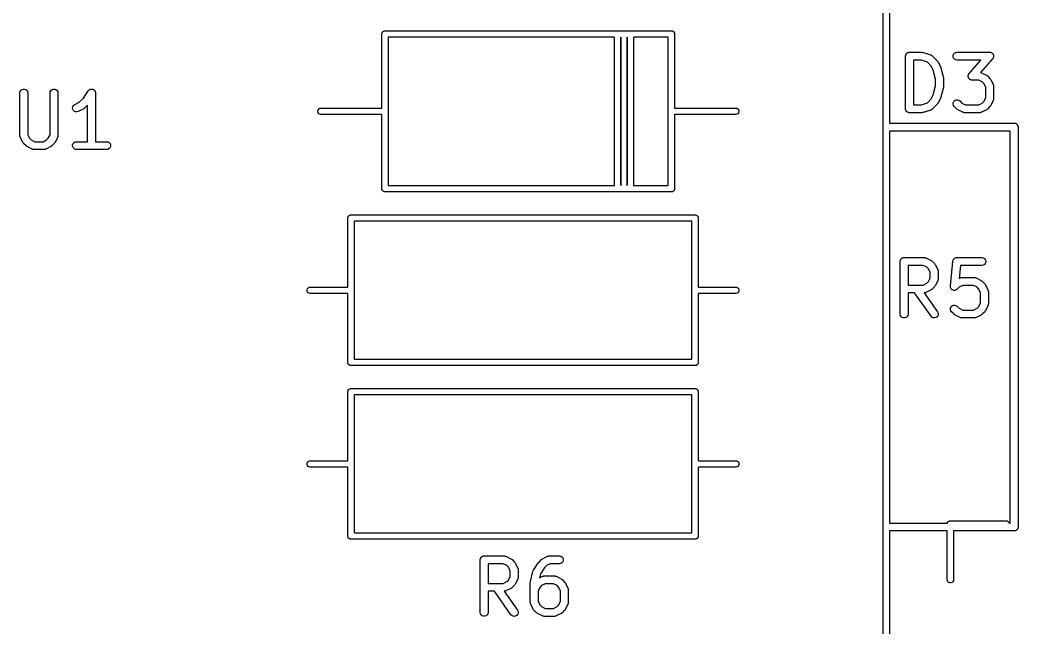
# Model space of a CAD drawing. Extents: x 0 to 100, y 0 to 100.
# Drawn here: x 55.26 to 74.22, y 58.6 to 70.14 of the extents above; entities that cross this region are included whole.
import ezdxf

# ---------------------------------------------------------------- set-up
doc = ezdxf.new("R2010")
doc.units = 0
doc.header["$MEASUREMENT"] = 0
doc.layers.add('BLACK', color=7, linetype='CONTINUOUS')

msp = doc.modelspace()

# ---------------------------------------------------------------- linework, layer by layer
at = {"layer": 'BLACK', "linetype": 'CONTINUOUS'}
for p, q in [((71.66, 55.32), (71.66, 73.24)), ((71.78, 73.3052), (71.78, 68.175)), ((62.14, 69.8806), (62.1418, 69.8856)), ((62.14, 69.8753), (62.14, 69.8806)), ((62.14, 69.8752), (62.14, 69.8753)), ((62.14, 68.46), (62.14, 69.8752)), ((62.1418, 69.8856), (62.1427, 69.8908)), ((62.1427, 69.8908), (62.1454, 69.8955)), ((62.1454, 69.8955), (62.1472, 69.9005)), ((62.1472, 69.9005), (62.1507, 69.9045)), ((62.1507, 69.9045), (62.1533, 69.9092)), ((62.1533, 69.9092), (62.1574, 69.9126)), ((62.1574, 69.9126), (62.1608, 69.9167)), ((62.1608, 69.9167), (62.1655, 69.9193)), ((62.1655, 69.9193), (62.1695, 69.9228)), ((62.1695, 69.9228), (62.1745, 69.9246)), ((62.1745, 69.9246), (62.1792, 69.9273)), ((62.1792, 69.9273), (62.1844, 69.9282)), ((62.1844, 69.9282), (62.1894, 69.93)), ((62.1894, 69.93), (62.1947, 69.93)), ((62.1947, 69.93), (62.1948, 69.93)), ((62.1948, 69.93), (67.6452, 69.93)), ((62.26, 69.81), (62.26, 66.99)), ((66.56, 69.81), (62.26, 69.81)), ((66.56, 66.99), (66.56, 69.81)), ((66.68, 69.81), (66.68, 66.99)), ((66.68, 66.99), (66.68, 69.81)), ((66.68, 69.81), (66.68, 69.81)), ((66.8, 69.81), (66.8, 66.99)), ((66.8, 66.99), (66.8, 69.81)), ((66.8, 69.81), (66.8, 69.81)), ((66.92, 69.81), (66.92, 66.99)), ((67.58, 69.81), (66.92, 69.81)), ((67.58, 66.99), (67.58, 69.81)), ((67.6452, 69.93), (67.6453, 69.93)), ((67.6453, 69.93), (67.6506, 69.93)), ((67.6506, 69.93), (67.6556, 69.9282)), ((67.6556, 69.9282), (67.6608, 69.9273)), ((67.6608, 69.9273), (67.6655, 69.9246)), ((67.6655, 69.9246), (67.6705, 69.9228)), ((67.6705, 69.9228), (67.6745, 69.9193)), ((67.6745, 69.9193), (67.6792, 69.9167)), ((67.6792, 69.9167), (67.6826, 69.9126)), ((67.6826, 69.9126), (67.6867, 69.9092)), ((67.6867, 69.9092), (67.6893, 69.9045)), ((67.6893, 69.9045), (67.6928, 69.9005)), ((67.6928, 69.9005), (67.6946, 69.8955)), ((67.6946, 69.8955), (67.6973, 69.8908)), ((67.6973, 69.8908), (67.6982, 69.8856)), ((67.6982, 69.8856), (67.7, 69.8806)), ((67.7, 69.8806), (67.7, 69.8753)), ((67.7, 69.8753), (67.7, 69.8752)), ((67.7, 69.8752), (67.7, 68.46)), ((72.0869, 69.4476), (72.088, 69.4541)), ((72.0869, 68.4476), (72.0869, 69.4476)), ((72.088, 69.4606), (72.0903, 69.4668)), ((72.088, 69.4541), (72.088, 69.4606)), ((72.0903, 69.4668), (72.0914, 69.4733)), ((72.0914, 69.4733), (72.0947, 69.479)), ((72.0947, 69.479), (72.097, 69.4851)), ((72.097, 69.4851), (72.1012, 69.4901)), ((72.1012, 69.4901), (72.1045, 69.4958)), ((72.1045, 69.4958), (72.1095, 69.5)), ((72.1095, 69.5), (72.1137, 69.5051)), ((72.1137, 69.5051), (72.1194, 69.5084)), ((72.1194, 69.5084), (72.1244, 69.5126)), ((72.1244, 69.5126), (72.1306, 69.5148)), ((72.1306, 69.5148), (72.1363, 69.5181)), ((72.1363, 69.5181), (72.1427, 69.5192)), ((72.1427, 69.5192), (72.1489, 69.5215)), ((72.1489, 69.5215), (72.1554, 69.5215)), ((72.1554, 69.5215), (72.1619, 69.5226)), ((72.1619, 69.5226), (72.4, 69.5226)), ((72.4, 69.5226), (72.4118, 69.5205)), ((72.4118, 69.5205), (72.4237, 69.5188)), ((72.4237, 69.5188), (72.5666, 69.4712)), ((72.5666, 69.4712), (72.5704, 69.4691)), ((72.5704, 69.4691), (72.5746, 69.468)), ((72.5746, 69.468), (72.5817, 69.4629)), ((72.5817, 69.4629), (72.5895, 69.4587)), ((72.5895, 69.4587), (72.5923, 69.4555)), ((72.5923, 69.4555), (72.5959, 69.453)), ((72.5959, 69.453), (72.6911, 69.3578)), ((72.9928, 69.4606), (73.0017, 69.4851)), ((72.9928, 69.4346), (72.9928, 69.4606)), ((73.0017, 69.4101), (72.9928, 69.4346)), ((73.0017, 69.4851), (73.0185, 69.5051)), ((73.0185, 69.3902), (73.0017, 69.4101)), ((73.0185, 69.5051), (73.041, 69.5181)), ((73.041, 69.5181), (73.0667, 69.5226)), ((73.0667, 69.5226), (73.6857, 69.5226)), ((73.6857, 69.5226), (73.6929, 69.5213)), ((73.6929, 69.5213), (73.7003, 69.5212)), ((73.7003, 69.5212), (73.7057, 69.5191)), ((73.7057, 69.5191), (73.7114, 69.5181)), ((73.7114, 69.5181), (73.7177, 69.5144)), ((73.7177, 69.5144), (73.7245, 69.5118)), ((73.7245, 69.5118), (73.7289, 69.508)), ((73.7289, 69.508), (73.7339, 69.5051)), ((73.7339, 69.5051), (73.7386, 69.4995)), ((73.7386, 69.4995), (73.7442, 69.4946)), ((73.746, 69.4045), (73.7422, 69.3982)), ((73.7442, 69.4946), (73.7469, 69.4896)), ((73.7507, 69.4101), (73.746, 69.4045)), ((73.7469, 69.4896), (73.7507, 69.4851)), ((73.7507, 69.4851), (73.7532, 69.4782)), ((73.7526, 69.4156), (73.7507, 69.4101)), ((73.7556, 69.4205), (73.7526, 69.4156)), ((73.7532, 69.4782), (73.7567, 69.4718)), ((73.7571, 69.4277), (73.7556, 69.4205)), ((73.7567, 69.4718), (73.7576, 69.4661)), ((73.7596, 69.4346), (73.7571, 69.4277)), ((73.7576, 69.4661), (73.7596, 69.4606)), ((73.7596, 69.4606), (73.7596, 69.4533)), ((73.7596, 69.4533), (73.7607, 69.4461)), ((73.7607, 69.4461), (73.7596, 69.4404)), ((73.7596, 69.4404), (73.7596, 69.4346)), ((72.2369, 69.3726), (72.2369, 68.5226)), ((72.3878, 69.3726), (72.2369, 69.3726)), ((72.5023, 69.3344), (72.3878, 69.3726)), ((72.5765, 69.2603), (72.5023, 69.3344)), ((72.6149, 69.1833), (72.5765, 69.2603)), ((72.6911, 69.3578), (72.698, 69.3479)), ((72.698, 69.3479), (72.7052, 69.3383)), ((72.7052, 69.3383), (72.7528, 69.2431)), ((72.7528, 69.2431), (72.7551, 69.2352)), ((72.7551, 69.2352), (72.7585, 69.2277)), ((72.7585, 69.2277), (72.8061, 69.0372)), ((73.041, 69.3771), (73.0185, 69.3902)), ((73.0667, 69.3726), (73.041, 69.3771)), ((73.5204, 69.3726), (73.0667, 69.3726)), ((73.2959, 69.1161), (73.5204, 69.3726)), ((73.7422, 69.3982), (73.5147, 69.1382)), ((72.6583, 69.0098), (72.6149, 69.1833)), ((72.8061, 69.0372), (72.8067, 69.0281)), ((72.8067, 69.0281), (72.8083, 69.019)), ((73.2774, 69.0682), (73.2785, 69.0739)), ((73.2785, 69.061), (73.2774, 69.0682)), ((73.2785, 69.0797), (73.281, 69.0866)), ((73.2785, 69.0739), (73.2785, 69.0797)), ((73.2785, 69.0536), (73.2785, 69.061)), ((73.2805, 69.0482), (73.2785, 69.0536)), ((73.2814, 69.0425), (73.2805, 69.0482)), ((73.281, 69.0866), (73.2824, 69.0938)), ((73.2849, 69.0361), (73.2814, 69.0425)), ((73.2824, 69.0938), (73.2854, 69.0987)), ((73.2874, 69.0292), (73.2849, 69.0361)), ((73.2854, 69.0987), (73.2874, 69.1042)), ((73.2874, 69.1042), (73.2921, 69.1098)), ((73.2911, 69.0247), (73.2874, 69.0292)), ((73.2939, 69.0197), (73.2911, 69.0247)), ((73.2921, 69.1098), (73.2959, 69.1161)), ((73.5147, 69.1382), (73.5209, 69.1371)), ((73.5209, 69.1371), (73.5246, 69.135)), ((73.5246, 69.135), (73.5288, 69.1337)), ((73.5288, 69.1337), (73.624, 69.0861)), ((73.624, 69.0861), (73.6337, 69.079)), ((73.6337, 69.079), (73.6435, 69.0721)), ((73.6435, 69.0721), (73.6911, 69.0245)), ((73.6911, 69.0245), (73.698, 69.0146)), ((72.6149, 68.7119), (72.6583, 68.8854)), ((72.6583, 68.8854), (72.6583, 69.0098)), ((72.8061, 68.858), (72.7585, 68.6675)), ((72.8067, 68.8672), (72.8061, 68.858)), ((72.8083, 68.8762), (72.8067, 68.8672)), ((72.8083, 69.019), (72.8083, 68.8762)), ((73.2995, 69.0148), (73.2939, 69.0197)), ((73.3042, 69.0092), (73.2995, 69.0148)), ((73.3092, 69.0063), (73.3042, 69.0092)), ((73.3135, 69.0025), (73.3092, 69.0063)), ((73.3204, 68.9999), (73.3135, 69.0025)), ((73.3267, 68.9962), (73.3204, 68.9999)), ((73.3324, 68.9952), (73.3267, 68.9962)), ((73.3378, 68.9931), (73.3324, 68.9952)), ((73.3452, 68.9929), (73.3378, 68.9931)), ((73.3524, 68.9917), (73.3452, 68.9929)), ((73.4775, 68.9917), (73.3524, 68.9917)), ((73.546, 68.9574), (73.4775, 68.9917)), ((73.5765, 68.927), (73.546, 68.9574)), ((73.6107, 68.8585), (73.5765, 68.927)), ((73.6107, 68.6558), (73.6107, 68.8585)), ((73.698, 69.0146), (73.7052, 69.005)), ((73.7052, 69.005), (73.7528, 68.9097)), ((73.7528, 68.9097), (73.754, 68.9056)), ((73.754, 68.9056), (73.7562, 68.9018)), ((73.7562, 68.9018), (73.7577, 68.8932)), ((73.7577, 68.8932), (73.7602, 68.8848)), ((73.7602, 68.8848), (73.76, 68.8805)), ((73.76, 68.8805), (73.7607, 68.8762)), ((73.7607, 68.8762), (73.7607, 68.6381)), ((55.2631, 68.7476), (55.2676, 68.7733)), ((55.2631, 67.9381), (55.2631, 68.7476)), ((55.2676, 68.7733), (55.2806, 68.7958)), ((55.2806, 68.7958), (55.3006, 68.8126)), ((55.3006, 68.8126), (55.3251, 68.8215)), ((55.3251, 68.8215), (55.3511, 68.8215)), ((55.3511, 68.8215), (55.3756, 68.8126)), ((55.3756, 68.8126), (55.3955, 68.7958)), ((55.3955, 68.7958), (55.4086, 68.7733)), ((55.4086, 68.7733), (55.4131, 68.7476)), ((55.4131, 68.7476), (55.4131, 67.9558)), ((55.8345, 68.7476), (55.839, 68.7733)), ((55.8345, 67.9558), (55.8345, 68.7476)), ((55.839, 68.7733), (55.8521, 68.7958)), ((55.8521, 68.7958), (55.872, 68.8126)), ((55.872, 68.8126), (55.8965, 68.8215)), ((55.8965, 68.8215), (55.9225, 68.8215)), ((55.9225, 68.8215), (55.947, 68.8126)), ((55.947, 68.8126), (55.967, 68.7958)), ((55.967, 68.7958), (55.98, 68.7733)), ((55.98, 68.7733), (55.9845, 68.7476)), ((55.9845, 68.7476), (55.9845, 67.9381)), ((56.3889, 68.5712), (56.4703, 68.6525)), ((56.4703, 68.6525), (56.5614, 68.7892)), ((56.5614, 68.7892), (56.5643, 68.7922)), ((56.5643, 68.7922), (56.5664, 68.7958)), ((56.5664, 68.7958), (56.5732, 68.8016)), ((56.5732, 68.8016), (56.5794, 68.8081)), ((56.5794, 68.8081), (56.5831, 68.8099)), ((56.5831, 68.8099), (56.5863, 68.8126)), ((56.5863, 68.8126), (56.5947, 68.8156)), ((56.5947, 68.8156), (56.6027, 68.8196)), ((56.6027, 68.8196), (56.6069, 68.8201)), ((56.6069, 68.8201), (56.6108, 68.8215)), ((56.6108, 68.8215), (56.6197, 68.8215)), ((56.6197, 68.8215), (56.6286, 68.8225)), ((56.6286, 68.8225), (56.6327, 68.8215)), ((56.6327, 68.8215), (56.6368, 68.8215)), ((56.6368, 68.8215), (56.6452, 68.8184)), ((56.6452, 68.8184), (56.6539, 68.8163)), ((56.6539, 68.8163), (56.6574, 68.814)), ((56.6574, 68.814), (56.6613, 68.8126)), ((56.6613, 68.8126), (56.6682, 68.8068)), ((56.6682, 68.8068), (56.6756, 68.8019)), ((56.6756, 68.8019), (56.6781, 68.7985)), ((56.6781, 68.7985), (56.6813, 68.7958)), ((56.6813, 68.7958), (56.6857, 68.7881)), ((56.6857, 68.7881), (56.691, 68.7809)), ((56.691, 68.7809), (56.6922, 68.7769)), ((56.6922, 68.7769), (56.6943, 68.7733)), ((56.6943, 68.7733), (56.6958, 68.7645)), ((56.6958, 68.7645), (56.6984, 68.7559)), ((56.6984, 68.7559), (56.6981, 68.7517)), ((56.6981, 68.7517), (56.6988, 68.7476)), ((56.6988, 68.7476), (56.6988, 67.8226)), ((72.5765, 68.6349), (72.6149, 68.7119)), ((72.7528, 68.6522), (72.7052, 68.5569)), ((72.7551, 68.66), (72.7528, 68.6522)), ((72.7585, 68.6675), (72.7551, 68.66)), ((73.5765, 68.5873), (73.6107, 68.6558)), ((56.2632, 68.4664), (56.2693, 68.4917)), ((56.2662, 68.4405), (56.2632, 68.4664)), ((56.2693, 68.4917), (56.2836, 68.5135)), ((56.2836, 68.5135), (56.3046, 68.529)), ((56.3046, 68.529), (56.3889, 68.5712)), ((56.4864, 68.4565), (56.4765, 68.4496)), ((56.5488, 68.5189), (56.4864, 68.4565)), ((56.5488, 67.8226), (56.5488, 68.5189)), ((60.9408, 68.4467), (60.9592, 68.4573)), ((60.9592, 68.4573), (60.9748, 68.46)), ((60.9748, 68.46), (62.14, 68.46)), ((67.7, 68.46), (68.8652, 68.46)), ((68.8652, 68.46), (68.8808, 68.4573)), ((68.8808, 68.4573), (68.8992, 68.4467)), ((72.2369, 68.5226), (72.3878, 68.5226)), ((72.3878, 68.5226), (72.5023, 68.5608)), ((72.5023, 68.5608), (72.5765, 68.6349)), ((72.6911, 68.5374), (72.5959, 68.4422)), ((72.698, 68.5473), (72.6911, 68.5374)), ((72.7052, 68.5569), (72.698, 68.5473)), ((72.992, 68.5363), (72.9942, 68.5623)), ((72.9987, 68.5112), (72.992, 68.5363)), ((72.9942, 68.5623), (73.0052, 68.5859)), ((73.0136, 68.4898), (72.9987, 68.5112)), ((73.0052, 68.5859), (73.0236, 68.6043)), ((73.0613, 68.4422), (73.0136, 68.4898)), ((73.0236, 68.6043), (73.0473, 68.6153)), ((73.0473, 68.6153), (73.0732, 68.6176)), ((73.0732, 68.6176), (73.0984, 68.6108)), ((73.0984, 68.6108), (73.1197, 68.5959)), ((73.1197, 68.5959), (73.1587, 68.5569)), ((73.1587, 68.5569), (73.2272, 68.5226)), ((73.2272, 68.5226), (73.4775, 68.5226)), ((73.4775, 68.5226), (73.546, 68.5569)), ((73.546, 68.5569), (73.5765, 68.5873)), ((73.6911, 68.4898), (73.6435, 68.4422)), ((73.698, 68.4997), (73.6911, 68.4898)), ((73.7052, 68.5093), (73.698, 68.4997)), ((73.7528, 68.6046), (73.7052, 68.5093)), ((73.754, 68.6087), (73.7528, 68.6046)), ((73.7562, 68.6124), (73.754, 68.6087)), ((73.7577, 68.6211), (73.7562, 68.6124)), ((73.7602, 68.6295), (73.7577, 68.6211)), ((73.7607, 68.6381), (73.76, 68.6338)), ((73.76, 68.6338), (73.7602, 68.6295)), ((56.2779, 68.4172), (56.2662, 68.4405)), ((56.2968, 68.3993), (56.2779, 68.4172)), ((56.3207, 68.389), (56.2968, 68.3993)), ((56.3467, 68.3874), (56.3207, 68.389)), ((56.3716, 68.3948), (56.3467, 68.3874)), ((56.4669, 68.4424), (56.3716, 68.3948)), ((56.4765, 68.4496), (56.4669, 68.4424)), ((60.92, 68.4106), (60.9272, 68.4305)), ((60.92, 68.3894), (60.92, 68.4106)), ((60.9272, 68.3695), (60.92, 68.3894)), ((60.9272, 68.4305), (60.9408, 68.4467)), ((60.9408, 68.3533), (60.9272, 68.3695)), ((60.9592, 68.3427), (60.9408, 68.3533)), ((60.9748, 68.34), (60.9592, 68.3427)), ((62.14, 68.34), (60.9748, 68.34)), ((62.14, 66.9194), (62.14, 68.34)), ((68.8652, 68.34), (67.7, 68.34)), ((67.7, 68.34), (67.7, 66.9248)), ((68.8808, 68.3427), (68.8652, 68.34)), ((68.8992, 68.3533), (68.8808, 68.3427)), ((68.8992, 68.4467), (68.9128, 68.4305)), ((68.9128, 68.3695), (68.8992, 68.3533)), ((68.9128, 68.4305), (68.92, 68.4106)), ((68.92, 68.3894), (68.9128, 68.3695)), ((68.92, 68.4106), (68.92, 68.3894)), ((72.088, 68.4412), (72.0869, 68.4476)), ((72.088, 68.4346), (72.088, 68.4412)), ((72.0903, 68.4284), (72.088, 68.4346)), ((72.0914, 68.422), (72.0903, 68.4284)), ((72.0947, 68.4163), (72.0914, 68.422)), ((72.097, 68.4101), (72.0947, 68.4163)), ((72.1012, 68.4051), (72.097, 68.4101)), ((72.1045, 68.3994), (72.1012, 68.4051)), ((72.1095, 68.3952), (72.1045, 68.3994)), ((72.1137, 68.3902), (72.1095, 68.3952)), ((72.1194, 68.3869), (72.1137, 68.3902)), ((72.1244, 68.3827), (72.1194, 68.3869)), ((72.1306, 68.3804), (72.1244, 68.3827)), ((72.1363, 68.3771), (72.1306, 68.3804)), ((72.1427, 68.376), (72.1363, 68.3771)), ((72.1489, 68.3738), (72.1427, 68.376)), ((72.1554, 68.3738), (72.1489, 68.3738)), ((72.1619, 68.3726), (72.1554, 68.3738)), ((72.4, 68.3726), (72.1619, 68.3726)), ((72.4118, 68.3747), (72.4, 68.3726)), ((72.4237, 68.3765), (72.4118, 68.3747)), ((72.5666, 68.4241), (72.4237, 68.3765)), ((72.5704, 68.4261), (72.5666, 68.4241)), ((72.5746, 68.4273), (72.5704, 68.4261)), ((72.5817, 68.4323), (72.5746, 68.4273)), ((72.5895, 68.4365), (72.5817, 68.4323)), ((72.5923, 68.4397), (72.5895, 68.4365)), ((72.5959, 68.4422), (72.5923, 68.4397)), ((73.0711, 68.4353), (73.0613, 68.4422)), ((73.0807, 68.4282), (73.0711, 68.4353)), ((73.176, 68.3805), (73.0807, 68.4282)), ((73.1801, 68.3793), (73.176, 68.3805)), ((73.1839, 68.3771), (73.1801, 68.3793)), ((73.1925, 68.3756), (73.1839, 68.3771)), ((73.2009, 68.3731), (73.1925, 68.3756)), ((73.2053, 68.3734), (73.2009, 68.3731)), ((73.2095, 68.3726), (73.2053, 68.3734)), ((73.4952, 68.3726), (73.2095, 68.3726)), ((73.4995, 68.3734), (73.4952, 68.3726)), ((73.5038, 68.3731), (73.4995, 68.3734)), ((73.5122, 68.3756), (73.5038, 68.3731)), ((73.5209, 68.3771), (73.5122, 68.3756)), ((73.5246, 68.3793), (73.5209, 68.3771)), ((73.5288, 68.3805), (73.5246, 68.3793)), ((73.624, 68.4282), (73.5288, 68.3805)), ((73.6337, 68.4353), (73.624, 68.4282)), ((73.6435, 68.4422), (73.6337, 68.4353)), ((71.78, 68.175), (74.1566, 68.175)), ((74.1566, 68.175), (74.1566, 68.175)), ((74.1566, 68.175), (74.1632, 68.175)), ((74.1632, 68.175), (74.1695, 68.1727)), ((74.1695, 68.1727), (74.176, 68.1716)), ((74.176, 68.1716), (74.1818, 68.1682)), ((74.1818, 68.1682), (74.1881, 68.166)), ((74.1881, 68.166), (74.1932, 68.1617)), ((74.1932, 68.1617), (74.199, 68.1583)), ((74.199, 68.1583), (74.2032, 68.1532)), ((74.2032, 68.1532), (74.2083, 68.149)), ((74.2083, 68.149), (74.2117, 68.1432)), ((74.2117, 68.1432), (74.216, 68.1381)), ((74.216, 68.1381), (74.2182, 68.1318)), ((74.2182, 68.1318), (74.2216, 68.126)), ((74.2216, 68.126), (74.2227, 68.1195)), ((74.2227, 68.1195), (74.225, 68.1132)), ((74.225, 68.1132), (74.225, 68.1066)), ((74.225, 68.1066), (74.225, 68.1066)), ((74.225, 68.1066), (74.225, 60.4934)), ((55.2638, 67.9338), (55.2631, 67.9381)), ((55.2636, 67.9295), (55.2638, 67.9338)), ((55.2661, 67.9211), (55.2636, 67.9295)), ((55.2676, 67.9124), (55.2661, 67.9211)), ((55.2698, 67.9087), (55.2676, 67.9124)), ((55.271, 67.9046), (55.2698, 67.9087)), ((55.3186, 67.8093), (55.271, 67.9046)), ((55.4131, 67.9558), (55.4474, 67.8873)), ((55.4474, 67.8873), (55.4778, 67.8569)), ((55.7699, 67.8569), (55.8003, 67.8873)), ((55.8003, 67.8873), (55.8345, 67.9558)), ((55.9766, 67.9046), (55.929, 67.8093)), ((55.9778, 67.9087), (55.9766, 67.9046)), ((55.98, 67.9124), (55.9778, 67.9087)), ((55.9815, 67.9211), (55.98, 67.9124)), ((55.984, 67.9295), (55.9815, 67.9211)), ((55.9845, 67.9381), (55.9838, 67.9338)), ((55.9838, 67.9338), (55.984, 67.9295)), ((71.78, 68.025), (71.78, 60.575)), ((74.075, 68.025), (71.78, 68.025)), ((74.075, 60.575), (74.075, 68.025)), ((55.3258, 67.7997), (55.3186, 67.8093)), ((55.3327, 67.7898), (55.3258, 67.7997)), ((55.3803, 67.7422), (55.3327, 67.7898)), ((55.3901, 67.7353), (55.3803, 67.7422)), ((55.3998, 67.7282), (55.3901, 67.7353)), ((55.495, 67.6805), (55.3998, 67.7282)), ((55.4778, 67.8569), (55.5463, 67.8226)), ((55.5463, 67.8226), (55.7013, 67.8226)), ((55.7013, 67.8226), (55.7699, 67.8569)), ((55.8478, 67.7282), (55.7526, 67.6805)), ((55.8575, 67.7353), (55.8478, 67.7282)), ((55.8673, 67.7422), (55.8575, 67.7353)), ((55.9149, 67.7898), (55.8673, 67.7422)), ((55.9218, 67.7997), (55.9149, 67.7898)), ((55.929, 67.8093), (55.9218, 67.7997)), ((56.2642, 67.7606), (56.2731, 67.7851)), ((56.2642, 67.7346), (56.2642, 67.7606)), ((56.2731, 67.7101), (56.2642, 67.7346)), ((56.2731, 67.7851), (56.2899, 67.8051)), ((56.2899, 67.6902), (56.2731, 67.7101)), ((56.2899, 67.8051), (56.3124, 67.8181)), ((56.3124, 67.8181), (56.3381, 67.8226)), ((56.3381, 67.8226), (56.5488, 67.8226)), ((56.6988, 67.8226), (56.9095, 67.8226)), ((56.9095, 67.8226), (56.9352, 67.8181)), ((56.9352, 67.8181), (56.9577, 67.8051)), ((56.9577, 67.8051), (56.9745, 67.7851)), ((56.9745, 67.7101), (56.9577, 67.6902)), ((56.9745, 67.7851), (56.9834, 67.7606)), ((56.9834, 67.7346), (56.9745, 67.7101)), ((56.9834, 67.7606), (56.9834, 67.7346)), ((55.4992, 67.6793), (55.495, 67.6805)), ((55.5029, 67.6771), (55.4992, 67.6793)), ((55.5116, 67.6756), (55.5029, 67.6771)), ((55.52, 67.6731), (55.5116, 67.6756)), ((55.5243, 67.6734), (55.52, 67.6731)), ((55.5286, 67.6726), (55.5243, 67.6734)), ((55.719, 67.6726), (55.5286, 67.6726)), ((55.7233, 67.6734), (55.719, 67.6726)), ((55.7276, 67.6731), (55.7233, 67.6734)), ((55.736, 67.6756), (55.7276, 67.6731)), ((55.7447, 67.6771), (55.736, 67.6756)), ((55.7484, 67.6793), (55.7447, 67.6771)), ((55.7526, 67.6805), (55.7484, 67.6793)), ((56.3124, 67.6771), (56.2899, 67.6902)), ((56.3381, 67.6726), (56.3124, 67.6771)), ((56.9095, 67.6726), (56.3381, 67.6726)), ((56.9352, 67.6771), (56.9095, 67.6726)), ((56.9577, 67.6902), (56.9352, 67.6771)), ((62.26, 66.99), (66.56, 66.99)), ((66.92, 66.99), (67.58, 66.99)), ((62.1418, 66.9144), (62.14, 66.9194)), ((62.1427, 66.9092), (62.1418, 66.9144)), ((62.1454, 66.9046), (62.1427, 66.9092)), ((62.1472, 66.8995), (62.1454, 66.9046)), ((62.1507, 66.8955), (62.1472, 66.8995)), ((62.1533, 66.8908), (62.1507, 66.8955)), ((62.1574, 66.8874), (62.1533, 66.8908)), ((62.1608, 66.8833), (62.1574, 66.8874)), ((62.1655, 66.8807), (62.1608, 66.8833)), ((62.1695, 66.8772), (62.1655, 66.8807)), ((62.1745, 66.8754), (62.1695, 66.8772)), ((62.1792, 66.8727), (62.1745, 66.8754)), ((62.1844, 66.8718), (62.1792, 66.8727)), ((62.1894, 66.87), (62.1844, 66.8718)), ((62.1947, 66.87), (62.1894, 66.87)), ((62.1948, 66.87), (62.1947, 66.87)), ((67.6452, 66.87), (62.1948, 66.87)), ((67.6453, 66.87), (67.6452, 66.87)), ((67.6506, 66.87), (67.6453, 66.87)), ((67.6556, 66.8718), (67.6506, 66.87)), ((67.6608, 66.8727), (67.6556, 66.8718)), ((67.6655, 66.8754), (67.6608, 66.8727)), ((67.6705, 66.8772), (67.6655, 66.8754)), ((67.6745, 66.8807), (67.6705, 66.8772)), ((67.6792, 66.8833), (67.6745, 66.8807)), ((67.6826, 66.8874), (67.6792, 66.8833)), ((67.6867, 66.8908), (67.6826, 66.8874)), ((67.6893, 66.8955), (67.6867, 66.8908)), ((67.6928, 66.8995), (67.6893, 66.8955)), ((67.6946, 66.9045), (67.6928, 66.8995)), ((67.6973, 66.9092), (67.6946, 66.9045)), ((67.6982, 66.9144), (67.6973, 66.9092)), ((67.7, 66.9194), (67.6982, 66.9144)), ((67.7, 66.9248), (67.7, 66.9247)), ((67.7, 66.9247), (67.7, 66.9194)), ((61.49, 66.3806), (61.4918, 66.3856)), ((61.49, 66.3753), (61.49, 66.3806)), ((61.49, 66.3752), (61.49, 66.3753)), ((61.49, 65.06), (61.49, 66.3752)), ((61.4918, 66.3856), (61.4927, 66.3908)), ((61.4927, 66.3908), (61.4954, 66.3955)), ((61.4954, 66.3955), (61.4972, 66.4005)), ((61.4972, 66.4005), (61.5007, 66.4045)), ((61.5007, 66.4045), (61.5033, 66.4092)), ((61.5033, 66.4092), (61.5074, 66.4126)), ((61.5074, 66.4126), (61.5108, 66.4167)), ((61.5108, 66.4167), (61.5155, 66.4193)), ((61.5155, 66.4193), (61.5195, 66.4228)), ((61.5195, 66.4228), (61.5245, 66.4246)), ((61.5245, 66.4246), (61.5292, 66.4273)), ((61.5292, 66.4273), (61.5344, 66.4282)), ((61.5344, 66.4282), (61.5394, 66.43)), ((61.5394, 66.43), (61.5447, 66.43)), ((61.5447, 66.43), (61.5448, 66.43)), ((61.5448, 66.43), (68.0952, 66.43)), ((68.0952, 66.43), (68.0953, 66.43)), ((68.0953, 66.43), (68.1006, 66.43)), ((68.1006, 66.43), (68.1056, 66.4282)), ((68.1056, 66.4282), (68.1108, 66.4273)), ((68.1108, 66.4273), (68.1155, 66.4246)), ((68.1155, 66.4246), (68.1205, 66.4228)), ((68.1205, 66.4228), (68.1245, 66.4193)), ((68.1245, 66.4193), (68.1292, 66.4167)), ((68.1292, 66.4167), (68.1326, 66.4126)), ((68.1326, 66.4126), (68.1367, 66.4092)), ((68.1367, 66.4092), (68.1393, 66.4045)), ((68.1393, 66.4045), (68.1428, 66.4005)), ((68.1428, 66.4005), (68.1446, 66.3955)), ((68.1446, 66.3955), (68.1473, 66.3908)), ((68.1473, 66.3908), (68.1482, 66.3856)), ((68.1482, 66.3856), (68.15, 66.3806)), ((68.15, 66.3806), (68.15, 66.3753)), ((68.15, 66.3753), (68.15, 66.3752)), ((68.15, 66.3752), (68.15, 65.06)), ((61.61, 66.31), (61.61, 63.69)), ((68.03, 66.31), (61.61, 66.31)), ((68.03, 63.69), (68.03, 66.31)), ((72.0137, 65.6051), (72.0194, 65.6084)), ((72.0194, 65.6084), (72.0244, 65.6126)), ((72.0244, 65.6126), (72.0306, 65.6148)), ((72.0306, 65.6148), (72.0363, 65.6181)), ((72.0363, 65.6181), (72.0427, 65.6192)), ((72.0427, 65.6192), (72.0489, 65.6215)), ((72.0489, 65.6215), (72.0554, 65.6215)), ((72.0554, 65.6215), (72.0619, 65.6226)), ((72.0619, 65.6226), (72.4429, 65.6226)), ((72.4429, 65.6226), (72.4471, 65.6219)), ((72.4471, 65.6219), (72.4514, 65.6221)), ((72.4514, 65.6221), (72.4599, 65.6196)), ((72.4599, 65.6196), (72.4685, 65.6181)), ((72.4685, 65.6181), (72.4723, 65.6159)), ((72.4723, 65.6159), (72.4764, 65.6147)), ((72.4764, 65.6147), (72.5716, 65.5671)), ((73.0137, 65.6051), (73.0226, 65.6102)), ((73.0226, 65.6102), (73.0311, 65.616)), ((73.0311, 65.616), (73.0338, 65.6167)), ((73.0338, 65.6167), (73.0363, 65.6181)), ((73.0363, 65.6181), (73.0464, 65.6199)), ((73.0464, 65.6199), (73.0563, 65.6224)), ((73.0563, 65.6224), (73.0591, 65.6221)), ((73.0591, 65.6221), (73.0619, 65.6226)), ((73.0619, 65.6226), (73.5381, 65.6226)), ((73.5381, 65.6226), (73.5637, 65.6181)), ((73.5637, 65.6181), (73.5863, 65.6051)), ((71.9869, 65.5476), (71.988, 65.5541)), ((71.9869, 64.5476), (71.9869, 65.5476)), ((71.988, 65.5606), (71.9903, 65.5668)), ((71.988, 65.5541), (71.988, 65.5606)), ((71.9903, 65.5668), (71.9914, 65.5733)), ((71.9914, 65.5733), (71.9947, 65.579)), ((71.9947, 65.579), (71.997, 65.5851)), ((71.997, 65.5851), (72.0012, 65.5901)), ((72.0012, 65.5901), (72.0045, 65.5958)), ((72.0045, 65.5958), (72.0095, 65.6)), ((72.0095, 65.6), (72.0137, 65.6051)), ((72.1369, 65.4726), (72.1369, 65.0988)), ((72.4252, 65.4726), (72.1369, 65.4726)), ((72.4937, 65.4384), (72.4252, 65.4726)), ((72.5241, 65.408), (72.4937, 65.4384)), ((72.5716, 65.5671), (72.5813, 65.5599)), ((72.5813, 65.5599), (72.5911, 65.553)), ((72.5911, 65.553), (72.6387, 65.5054)), ((72.6387, 65.5054), (72.6456, 65.4956)), ((72.6456, 65.4956), (72.6528, 65.4859)), ((72.6528, 65.4859), (72.7004, 65.3907)), ((72.9397, 65.0789), (72.9873, 65.5551)), ((72.9873, 65.5551), (72.988, 65.5578)), ((72.988, 65.5606), (72.9916, 65.5703)), ((72.988, 65.5578), (72.988, 65.5606)), ((72.9916, 65.5703), (72.9943, 65.5802)), ((72.9943, 65.5802), (72.996, 65.5825)), ((72.996, 65.5825), (72.997, 65.5851)), ((72.997, 65.5851), (73.0035, 65.593)), ((73.0035, 65.593), (73.0095, 65.6013)), ((73.0095, 65.6013), (73.0119, 65.6029)), ((73.0119, 65.6029), (73.0137, 65.6051)), ((73.1298, 65.4726), (73.105, 65.2244)), ((73.5381, 65.4726), (73.1298, 65.4726)), ((73.5637, 65.4771), (73.5381, 65.4726)), ((73.5863, 65.4902), (73.5637, 65.4771)), ((73.5863, 65.6051), (73.603, 65.5851)), ((73.603, 65.5101), (73.5863, 65.4902)), ((73.603, 65.5851), (73.612, 65.5606)), ((73.612, 65.5346), (73.603, 65.5101)), ((73.612, 65.5606), (73.612, 65.5346)), ((72.5583, 65.3394), (72.5241, 65.408)), ((72.5241, 65.1635), (72.5583, 65.232)), ((72.5583, 65.232), (72.5583, 65.3394)), ((72.7004, 65.3907), (72.7016, 65.3865)), ((72.7016, 65.3865), (72.7038, 65.3828)), ((72.7038, 65.3828), (72.7053, 65.3741)), ((72.7053, 65.3741), (72.7078, 65.3657)), ((72.7078, 65.3657), (72.7076, 65.3614)), ((72.7076, 65.3614), (72.7083, 65.3571)), ((72.7083, 65.3571), (72.7083, 65.2143)), ((73.105, 65.2244), (73.1236, 65.2337)), ((73.1236, 65.2337), (73.1277, 65.235)), ((73.1277, 65.235), (73.1315, 65.2371)), ((73.1315, 65.2371), (73.1401, 65.2387)), ((73.1401, 65.2387), (73.1486, 65.2412)), ((73.1486, 65.2412), (73.1529, 65.2409)), ((73.1529, 65.2409), (73.1571, 65.2417)), ((73.1571, 65.2417), (73.3952, 65.2417)), ((73.3952, 65.2417), (73.3995, 65.2409)), ((73.3995, 65.2409), (73.4038, 65.2412)), ((73.4038, 65.2412), (73.4122, 65.2387)), ((73.4122, 65.2387), (73.4209, 65.2371)), ((73.4209, 65.2371), (73.4246, 65.235)), ((73.4246, 65.235), (73.4288, 65.2337)), ((73.4288, 65.2337), (73.524, 65.1861)), ((60.7272, 65.0305), (60.7408, 65.0467)), ((60.7408, 65.0467), (60.7592, 65.0573)), ((60.7592, 65.0573), (60.7748, 65.06)), ((60.7748, 65.06), (61.49, 65.06)), ((68.15, 65.06), (68.8652, 65.06)), ((68.8652, 65.06), (68.8808, 65.0573)), ((68.8808, 65.0573), (68.8992, 65.0467)), ((68.8992, 65.0467), (68.9128, 65.0305)), ((72.1369, 65.0988), (72.4252, 65.0988)), ((72.4252, 65.0988), (72.4937, 65.1331)), ((72.4937, 65.1331), (72.5241, 65.1635)), ((72.6387, 65.066), (72.5911, 65.0184)), ((72.6456, 65.0758), (72.6387, 65.066)), ((72.6528, 65.0855), (72.6456, 65.0758)), ((72.7004, 65.1807), (72.6528, 65.0855)), ((72.7016, 65.1849), (72.7004, 65.1807)), ((72.7038, 65.1886), (72.7016, 65.1849)), ((72.7053, 65.1973), (72.7038, 65.1886)), ((72.7078, 65.2057), (72.7053, 65.1973)), ((72.7083, 65.2143), (72.7076, 65.21)), ((72.7076, 65.21), (72.7078, 65.2057)), ((72.9396, 65.078), (72.9397, 65.0784)), ((72.9407, 65.0655), (72.9396, 65.078)), ((72.9397, 65.0784), (72.9397, 65.0789)), ((72.9416, 65.0529), (72.9407, 65.0655)), ((72.9418, 65.0525), (72.9416, 65.0529)), ((72.9418, 65.052), (72.9418, 65.0525)), ((72.9471, 65.0406), (72.9418, 65.052)), ((72.9523, 65.0292), (72.9471, 65.0406)), ((73.1063, 65.0574), (73.0673, 65.0184)), ((73.1748, 65.0917), (73.1063, 65.0574)), ((73.3775, 65.0917), (73.1748, 65.0917)), ((73.446, 65.0574), (73.3775, 65.0917)), ((73.4765, 65.027), (73.446, 65.0574)), ((73.524, 65.1861), (73.5337, 65.179)), ((73.5337, 65.179), (73.5435, 65.1721)), ((73.5435, 65.1721), (73.5911, 65.1245)), ((73.5911, 65.1245), (73.598, 65.1146)), ((73.598, 65.1146), (73.6052, 65.105)), ((73.6052, 65.105), (73.6528, 65.0097)), ((60.72, 65.0106), (60.7272, 65.0305)), ((60.72, 64.9894), (60.72, 65.0106)), ((60.7272, 64.9695), (60.72, 64.9894)), ((60.7408, 64.9533), (60.7272, 64.9695)), ((60.7592, 64.9427), (60.7408, 64.9533)), ((60.7748, 64.94), (60.7592, 64.9427)), ((61.49, 64.94), (60.7748, 64.94)), ((61.49, 63.6194), (61.49, 64.94)), ((68.8652, 64.94), (68.15, 64.94)), ((68.15, 64.94), (68.15, 63.6248)), ((68.8808, 64.9427), (68.8652, 64.94)), ((68.8992, 64.9533), (68.8808, 64.9427)), ((68.9128, 64.9695), (68.8992, 64.9533)), ((68.9128, 65.0305), (68.92, 65.0106)), ((68.92, 64.9894), (68.9128, 64.9695)), ((68.92, 65.0106), (68.92, 64.9894)), ((72.261, 64.9488), (72.1369, 64.9488)), ((72.1369, 64.9488), (72.1369, 64.5476)), ((72.5719, 64.5046), (72.261, 64.9488)), ((72.4471, 64.9496), (72.4439, 64.949)), ((72.4439, 64.949), (72.6948, 64.5906)), ((72.4514, 64.9493), (72.4471, 64.9496)), ((72.4599, 64.9518), (72.4514, 64.9493)), ((72.4685, 64.9533), (72.4599, 64.9518)), ((72.4723, 64.9555), (72.4685, 64.9533)), ((72.4764, 64.9567), (72.4723, 64.9555)), ((72.5716, 65.0043), (72.4764, 64.9567)), ((72.5813, 65.0115), (72.5716, 65.0043)), ((72.5911, 65.0184), (72.5813, 65.0115)), ((72.9526, 65.0288), (72.9523, 65.0292)), ((72.9528, 65.0284), (72.9526, 65.0288)), ((72.9618, 65.0195), (72.9528, 65.0284)), ((72.9705, 65.0105), (72.9618, 65.0195)), ((72.9709, 65.0103), (72.9705, 65.0105)), ((72.9713, 65.01), (72.9709, 65.0103)), ((72.9826, 65.0047), (72.9713, 65.01)), ((72.994, 64.9992), (72.9826, 65.0047)), ((72.9944, 64.9992), (72.994, 64.9992)), ((72.9949, 64.999), (72.9944, 64.9992)), ((73.0074, 64.9979), (72.9949, 64.999)), ((73.0199, 64.9966), (73.0074, 64.9979)), ((73.0204, 64.9968), (73.0199, 64.9966)), ((73.0208, 64.9967), (73.0204, 64.9968)), ((73.0329, 65), (73.0208, 64.9967)), ((73.0451, 65.0031), (73.0329, 65)), ((73.0455, 65.0033), (73.0451, 65.0031)), ((73.046, 65.0035), (73.0455, 65.0033)), ((73.0563, 65.0107), (73.046, 65.0035)), ((73.0667, 65.0177), (73.0563, 65.0107)), ((73.0669, 65.0181), (73.0667, 65.0177)), ((73.0673, 65.0184), (73.0669, 65.0181)), ((73.5107, 64.9585), (73.4765, 65.027)), ((73.5107, 64.7558), (73.5107, 64.9585)), ((73.6528, 65.0097), (73.654, 65.0056)), ((73.654, 65.0056), (73.6562, 65.0018)), ((73.6562, 65.0018), (73.6577, 64.9932)), ((73.6577, 64.9932), (73.6602, 64.9848)), ((73.6602, 64.9848), (73.66, 64.9805)), ((73.66, 64.9805), (73.6607, 64.9762)), ((73.6607, 64.9762), (73.6607, 64.7381)), ((72.9396, 64.6363), (72.9418, 64.6623)), ((72.9418, 64.6623), (72.9528, 64.6859)), ((72.9528, 64.6859), (72.9713, 64.7043)), ((72.9713, 64.7043), (72.9949, 64.7153)), ((72.9949, 64.7153), (73.0208, 64.7176)), ((73.0208, 64.7176), (73.046, 64.7108)), ((73.046, 64.7108), (73.0673, 64.6959)), ((73.0673, 64.6959), (73.1063, 64.6569)), ((73.446, 64.6569), (73.4765, 64.6873)), ((73.4765, 64.6873), (73.5107, 64.7558)), ((73.6528, 64.7046), (73.6052, 64.6093)), ((73.654, 64.7087), (73.6528, 64.7046)), ((73.6562, 64.7124), (73.654, 64.7087)), ((73.6577, 64.7211), (73.6562, 64.7124)), ((73.6602, 64.7295), (73.6577, 64.7211)), ((73.6607, 64.7381), (73.66, 64.7338)), ((73.66, 64.7338), (73.6602, 64.7295)), ((71.9914, 64.522), (71.9869, 64.5476)), ((72.0045, 64.4994), (71.9914, 64.522)), ((72.0244, 64.4827), (72.0045, 64.4994)), ((72.0489, 64.4738), (72.0244, 64.4827)), ((72.0749, 64.4738), (72.0489, 64.4738)), ((72.0994, 64.4827), (72.0749, 64.4738)), ((72.1194, 64.4994), (72.0994, 64.4827)), ((72.1324, 64.522), (72.1194, 64.4994)), ((72.1369, 64.5476), (72.1324, 64.522)), ((72.5903, 64.4862), (72.5719, 64.5046)), ((72.6139, 64.4752), (72.5903, 64.4862)), ((72.6399, 64.4729), (72.6139, 64.4752)), ((72.665, 64.4796), (72.6399, 64.4729)), ((72.6864, 64.4946), (72.665, 64.4796)), ((72.7013, 64.5159), (72.6864, 64.4946)), ((72.6948, 64.5906), (72.7058, 64.567)), ((72.708, 64.5411), (72.7013, 64.5159)), ((72.7058, 64.567), (72.708, 64.5411)), ((72.9463, 64.6112), (72.9396, 64.6363)), ((72.9613, 64.5898), (72.9463, 64.6112)), ((73.0089, 64.5422), (72.9613, 64.5898)), ((73.0187, 64.5353), (73.0089, 64.5422)), ((73.0284, 64.5282), (73.0187, 64.5353)), ((73.1236, 64.4805), (73.0284, 64.5282)), ((73.1063, 64.6569), (73.1748, 64.6226)), ((73.1277, 64.4793), (73.1236, 64.4805)), ((73.1315, 64.4771), (73.1277, 64.4793)), ((73.1401, 64.4756), (73.1315, 64.4771)), ((73.1486, 64.4731), (73.1401, 64.4756)), ((73.1529, 64.4734), (73.1486, 64.4731)), ((73.1571, 64.4726), (73.1529, 64.4734)), ((73.3952, 64.4726), (73.1571, 64.4726)), ((73.1748, 64.6226), (73.3775, 64.6226)), ((73.3775, 64.6226), (73.446, 64.6569)), ((73.3995, 64.4734), (73.3952, 64.4726)), ((73.4038, 64.4731), (73.3995, 64.4734)), ((73.4122, 64.4756), (73.4038, 64.4731)), ((73.4209, 64.4771), (73.4122, 64.4756)), ((73.4246, 64.4793), (73.4209, 64.4771)), ((73.4288, 64.4805), (73.4246, 64.4793)), ((73.524, 64.5282), (73.4288, 64.4805)), ((73.5337, 64.5353), (73.524, 64.5282)), ((73.5435, 64.5422), (73.5337, 64.5353)), ((73.5911, 64.5898), (73.5435, 64.5422)), ((73.598, 64.5997), (73.5911, 64.5898)), ((73.6052, 64.6093), (73.598, 64.5997)), ((61.4918, 63.6144), (61.49, 63.6194)), ((61.4927, 63.6092), (61.4918, 63.6144)), ((61.4954, 63.6045), (61.4927, 63.6092)), ((61.4972, 63.5995), (61.4954, 63.6045)), ((61.5007, 63.5955), (61.4972, 63.5995)), ((61.5033, 63.5908), (61.5007, 63.5955)), ((61.5074, 63.5874), (61.5033, 63.5908)), ((61.5108, 63.5833), (61.5074, 63.5874)), ((61.5155, 63.5807), (61.5108, 63.5833)), ((61.5195, 63.5772), (61.5155, 63.5807)), ((61.5245, 63.5754), (61.5195, 63.5772)), ((61.5292, 63.5727), (61.5245, 63.5754)), ((61.5344, 63.5718), (61.5292, 63.5727)), ((61.5394, 63.57), (61.5344, 63.5718)), ((61.5447, 63.57), (61.5394, 63.57)), ((61.5448, 63.57), (61.5447, 63.57)), ((68.0952, 63.57), (61.5448, 63.57)), ((61.61, 63.69), (68.03, 63.69)), ((68.0953, 63.57), (68.0952, 63.57)), ((68.1006, 63.57), (68.0953, 63.57)), ((68.1056, 63.5718), (68.1006, 63.57)), ((68.1108, 63.5727), (68.1056, 63.5718)), ((68.1155, 63.5754), (68.1108, 63.5727)), ((68.1205, 63.5772), (68.1155, 63.5754)), ((68.1245, 63.5807), (68.1205, 63.5772)), ((68.1292, 63.5833), (68.1245, 63.5807)), ((68.1326, 63.5874), (68.1292, 63.5833)), ((68.1367, 63.5908), (68.1326, 63.5874)), ((68.1393, 63.5955), (68.1367, 63.5908)), ((68.1428, 63.5995), (68.1393, 63.5955)), ((68.1446, 63.6045), (68.1428, 63.5995)), ((68.1473, 63.6092), (68.1446, 63.6045)), ((68.1482, 63.6144), (68.1473, 63.6092)), ((68.15, 63.6194), (68.1482, 63.6144)), ((68.15, 63.6248), (68.15, 63.6247)), ((68.15, 63.6247), (68.15, 63.6194)), ((61.49, 63.0806), (61.4918, 63.0856)), ((61.49, 63.0753), (61.49, 63.0806)), ((61.49, 63.0752), (61.49, 63.0753)), ((61.49, 61.76), (61.49, 63.0752)), ((61.4918, 63.0856), (61.4927, 63.0908)), ((61.4927, 63.0908), (61.4954, 63.0955)), ((61.4954, 63.0955), (61.4972, 63.1005)), ((61.4972, 63.1005), (61.5007, 63.1045)), ((61.5007, 63.1045), (61.5033, 63.1092)), ((61.5033, 63.1092), (61.5074, 63.1126)), ((61.5074, 63.1126), (61.5108, 63.1167)), ((61.5108, 63.1167), (61.5155, 63.1193)), ((61.5155, 63.1193), (61.5195, 63.1228)), ((61.5195, 63.1228), (61.5245, 63.1246)), ((61.5245, 63.1246), (61.5292, 63.1273)), ((61.5292, 63.1273), (61.5344, 63.1282)), ((61.5344, 63.1282), (61.5394, 63.13)), ((61.5394, 63.13), (61.5447, 63.13)), ((61.5447, 63.13), (61.5448, 63.13)), ((61.5448, 63.13), (68.0952, 63.13)), ((61.61, 63.01), (61.61, 60.39)), ((68.03, 63.01), (61.61, 63.01)), ((68.03, 60.39), (68.03, 63.01)), ((68.0952, 63.13), (68.0953, 63.13)), ((68.0953, 63.13), (68.1006, 63.13)), ((68.1006, 63.13), (68.1056, 63.1282)), ((68.1056, 63.1282), (68.1108, 63.1273)), ((68.1108, 63.1273), (68.1155, 63.1246)), ((68.1155, 63.1246), (68.1205, 63.1228)), ((68.1205, 63.1228), (68.1245, 63.1193)), ((68.1245, 63.1193), (68.1292, 63.1167)), ((68.1292, 63.1167), (68.1326, 63.1126)), ((68.1326, 63.1126), (68.1367, 63.1092)), ((68.1367, 63.1092), (68.1393, 63.1045)), ((68.1393, 63.1045), (68.1428, 63.1005)), ((68.1428, 63.1005), (68.1446, 63.0955)), ((68.1446, 63.0955), (68.1473, 63.0908)), ((68.1473, 63.0908), (68.1482, 63.0856)), ((68.1482, 63.0856), (68.15, 63.0806)), ((68.15, 63.0806), (68.15, 63.0753)), ((68.15, 63.0753), (68.15, 63.0752)), ((68.15, 63.0752), (68.15, 61.76)), ((60.72, 61.7106), (60.7272, 61.7305)), ((60.72, 61.6894), (60.72, 61.7106)), ((60.7272, 61.6695), (60.72, 61.6894)), ((60.7272, 61.7305), (60.7408, 61.7467)), ((60.7408, 61.6533), (60.7272, 61.6695)), ((60.7408, 61.7467), (60.7592, 61.7573)), ((60.7592, 61.6427), (60.7408, 61.6533)), ((60.7592, 61.7573), (60.7748, 61.76)), ((60.7748, 61.64), (60.7592, 61.6427)), ((60.7748, 61.76), (61.49, 61.76)), ((61.49, 61.64), (60.7748, 61.64)), ((61.49, 60.3194), (61.49, 61.64)), ((68.15, 61.76), (68.8652, 61.76)), ((68.8652, 61.64), (68.15, 61.64)), ((68.15, 61.64), (68.15, 60.3248)), ((68.8652, 61.76), (68.8808, 61.7573)), ((68.8808, 61.6427), (68.8652, 61.64)), ((68.8808, 61.7573), (68.8992, 61.7467)), ((68.8992, 61.6533), (68.8808, 61.6427)), ((68.8992, 61.7467), (68.9128, 61.7305)), ((68.9128, 61.6695), (68.8992, 61.6533)), ((68.9128, 61.7305), (68.92, 61.7106)), ((68.92, 61.6894), (68.9128, 61.6695)), ((68.92, 61.7106), (68.92, 61.6894)), ((71.78, 60.575), (72.8816, 60.575)), ((72.8816, 60.575), (72.8818, 60.5756)), ((72.8818, 60.5756), (72.8828, 60.5808)), ((72.8828, 60.5808), (72.8854, 60.5854)), ((72.8854, 60.5854), (72.8872, 60.5905)), ((72.8872, 60.5905), (72.8907, 60.5946)), ((72.8907, 60.5946), (72.8933, 60.5992)), ((72.8933, 60.5992), (72.8974, 60.6026)), ((72.8974, 60.6026), (72.9008, 60.6067)), ((72.9008, 60.6067), (72.9055, 60.6093)), ((72.9055, 60.6093), (72.9095, 60.6128)), ((72.9095, 60.6128), (72.9145, 60.6146)), ((72.9145, 60.6146), (72.9192, 60.6173)), ((72.9192, 60.6173), (72.9244, 60.6182)), ((72.9244, 60.6182), (72.9294, 60.62)), ((72.9294, 60.62), (72.9347, 60.62)), ((72.9347, 60.62), (72.9348, 60.62)), ((72.9348, 60.62), (74.0052, 60.62)), ((74.0052, 60.62), (74.0208, 60.6173)), ((74.0208, 60.6173), (74.0392, 60.6067)), ((74.0392, 60.6067), (74.0528, 60.5905)), ((74.0528, 60.5905), (74.0584, 60.575)), ((74.0584, 60.575), (74.075, 60.575)), ((74.225, 60.4934), (74.225, 60.4934)), ((74.225, 60.4934), (74.225, 60.4868)), ((61.4918, 60.3144), (61.49, 60.3194)), ((61.4927, 60.3092), (61.4918, 60.3144)), ((61.4954, 60.3045), (61.4927, 60.3092)), ((61.4972, 60.2995), (61.4954, 60.3045)), ((61.5007, 60.2955), (61.4972, 60.2995)), ((61.61, 60.39), (68.03, 60.39)), ((68.1428, 60.2995), (68.1393, 60.2955)), ((68.1446, 60.3045), (68.1428, 60.2995)), ((68.1473, 60.3092), (68.1446, 60.3045)), ((68.1482, 60.3144), (68.1473, 60.3092)), ((68.15, 60.3194), (68.1482, 60.3144)), ((68.15, 60.3248), (68.15, 60.3247)), ((68.15, 60.3247), (68.15, 60.3194)), ((72.88, 60.425), (71.78, 60.425)), ((71.78, 60.425), (71.78, 55.2548)), ((72.88, 59.4948), (72.88, 60.425)), ((74.1566, 60.425), (73, 60.425)), ((73, 60.425), (73, 59.4948)), ((74.1632, 60.425), (74.1566, 60.425)), ((74.1566, 60.425), (74.1566, 60.425)), ((74.1695, 60.4273), (74.1632, 60.425)), ((74.176, 60.4284), (74.1695, 60.4273)), ((74.1818, 60.4318), (74.176, 60.4284)), ((74.1881, 60.434), (74.1818, 60.4318)), ((74.1932, 60.4383), (74.1881, 60.434)), ((74.199, 60.4417), (74.1932, 60.4383)), ((74.2032, 60.4468), (74.199, 60.4417)), ((74.2083, 60.451), (74.2032, 60.4468)), ((74.2117, 60.4568), (74.2083, 60.451)), ((74.216, 60.4619), (74.2117, 60.4568)), ((74.2182, 60.4682), (74.216, 60.4619)), ((74.2216, 60.474), (74.2182, 60.4682)), ((74.2227, 60.4805), (74.2216, 60.474)), ((74.225, 60.4868), (74.2227, 60.4805)), ((61.5033, 60.2908), (61.5007, 60.2955)), ((61.5074, 60.2874), (61.5033, 60.2908)), ((61.5108, 60.2833), (61.5074, 60.2874)), ((61.5155, 60.2807), (61.5108, 60.2833)), ((61.5195, 60.2772), (61.5155, 60.2807)), ((61.5245, 60.2754), (61.5195, 60.2772)), ((61.5292, 60.2727), (61.5245, 60.2754)), ((61.5344, 60.2718), (61.5292, 60.2727)), ((61.5394, 60.27), (61.5344, 60.2718)), ((61.5447, 60.27), (61.5394, 60.27)), ((61.5448, 60.27), (61.5447, 60.27)), ((68.0952, 60.27), (61.5448, 60.27)), ((68.0953, 60.27), (68.0952, 60.27)), ((68.1006, 60.27), (68.0953, 60.27)), ((68.1056, 60.2718), (68.1006, 60.27)), ((68.1108, 60.2727), (68.1056, 60.2718)), ((68.1155, 60.2754), (68.1108, 60.2727)), ((68.1205, 60.2772), (68.1155, 60.2754)), ((68.1245, 60.2807), (68.1205, 60.2772)), ((68.1292, 60.2833), (68.1245, 60.2807)), ((68.1326, 60.2874), (68.1292, 60.2833)), ((68.1367, 60.2908), (68.1326, 60.2874)), ((68.1393, 60.2955), (68.1367, 60.2908)), ((64.017, 59.9151), (64.0212, 59.9201)), ((64.0212, 59.9201), (64.0245, 59.9258)), ((64.0245, 59.9258), (64.0295, 59.93)), ((64.0295, 59.93), (64.0337, 59.9351)), ((64.0337, 59.9351), (64.0394, 59.9384)), ((64.0394, 59.9384), (64.0444, 59.9426)), ((64.0444, 59.9426), (64.0506, 59.9448)), ((64.0506, 59.9448), (64.0563, 59.9481)), ((64.0563, 59.9481), (64.0627, 59.9492)), ((64.0627, 59.9492), (64.0689, 59.9515)), ((64.0689, 59.9515), (64.0754, 59.9515)), ((64.0754, 59.9515), (64.0819, 59.9526)), ((64.0819, 59.9526), (64.4629, 59.9526)), ((64.4629, 59.9526), (64.4671, 59.9519)), ((64.4671, 59.9519), (64.4714, 59.9521)), ((64.4714, 59.9521), (64.4799, 59.9496)), ((64.4799, 59.9496), (64.4885, 59.9481)), ((64.4885, 59.9481), (64.4923, 59.9459)), ((64.4923, 59.9459), (64.4964, 59.9447)), ((64.4964, 59.9447), (64.5916, 59.8971)), ((65.1912, 59.8971), (65.2865, 59.9447)), ((65.2865, 59.9447), (65.2906, 59.9459)), ((65.2906, 59.9459), (65.2943, 59.9481)), ((65.2943, 59.9481), (65.303, 59.9496)), ((65.303, 59.9496), (65.3114, 59.9521)), ((65.3114, 59.9521), (65.3157, 59.9519)), ((65.3157, 59.9519), (65.32, 59.9526)), ((65.32, 59.9526), (65.5105, 59.9526)), ((65.5105, 59.9526), (65.5361, 59.9481)), ((65.5361, 59.9481), (65.5587, 59.9351)), ((65.5587, 59.9351), (65.5754, 59.9151)), ((64.0069, 59.8776), (64.008, 59.8841)), ((64.0069, 58.8776), (64.0069, 59.8776)), ((64.008, 59.8906), (64.0103, 59.8968)), ((64.008, 59.8841), (64.008, 59.8906)), ((64.0103, 59.8968), (64.0114, 59.9033)), ((64.0114, 59.9033), (64.0147, 59.909)), ((64.0147, 59.909), (64.017, 59.9151)), ((64.1569, 59.8026), (64.1569, 59.4288)), ((64.4452, 59.8026), (64.1569, 59.8026)), ((64.5137, 59.7684), (64.4452, 59.8026)), ((64.5441, 59.738), (64.5137, 59.7684)), ((64.5783, 59.6694), (64.5441, 59.738)), ((64.5916, 59.8971), (64.6013, 59.8899)), ((64.6013, 59.8899), (64.6111, 59.883)), ((64.6111, 59.883), (64.6587, 59.8354)), ((64.6587, 59.8354), (64.6656, 59.8256)), ((64.6656, 59.8256), (64.6728, 59.8159)), ((64.6728, 59.8159), (64.7204, 59.7207)), ((65.0195, 59.6811), (65.1147, 59.824)), ((65.1147, 59.824), (65.1199, 59.8293)), ((65.1199, 59.8293), (65.1241, 59.8354)), ((65.1241, 59.8354), (65.1717, 59.883)), ((65.2354, 59.7346), (65.1515, 59.6087)), ((65.1717, 59.883), (65.1816, 59.8899)), ((65.1816, 59.8899), (65.1912, 59.8971)), ((65.2692, 59.7684), (65.2354, 59.7346)), ((65.3377, 59.8026), (65.2692, 59.7684)), ((65.5105, 59.8026), (65.3377, 59.8026)), ((65.5361, 59.8071), (65.5105, 59.8026)), ((65.5587, 59.8202), (65.5361, 59.8071)), ((65.5754, 59.8401), (65.5587, 59.8202)), ((65.5754, 59.9151), (65.5843, 59.8906)), ((65.5843, 59.8646), (65.5754, 59.8401)), ((65.5843, 59.8906), (65.5843, 59.8646)), ((64.5441, 59.4935), (64.5783, 59.562)), ((64.5783, 59.562), (64.5783, 59.6694)), ((64.7204, 59.7207), (64.7216, 59.7165)), ((64.7216, 59.7165), (64.7238, 59.7128)), ((64.7238, 59.7128), (64.7253, 59.7041)), ((64.7253, 59.7041), (64.7278, 59.6957)), ((64.7278, 59.6957), (64.7276, 59.6914)), ((64.7276, 59.6914), (64.7283, 59.6871)), ((64.7283, 59.5443), (64.7276, 59.54)), ((64.7283, 59.6871), (64.7283, 59.5443)), ((64.9615, 59.4672), (65.0091, 59.6577)), ((65.0091, 59.6577), (65.0143, 59.6693)), ((65.0143, 59.6693), (65.0195, 59.6811)), ((65.1515, 59.6087), (65.133, 59.5346)), ((65.133, 59.5346), (65.1912, 59.5637)), ((65.1912, 59.5637), (65.1954, 59.565)), ((65.1954, 59.565), (65.1991, 59.5671)), ((65.1991, 59.5671), (65.2078, 59.5687)), ((65.2078, 59.5687), (65.2162, 59.5712)), ((65.2162, 59.5712), (65.2205, 59.5709)), ((65.2205, 59.5709), (65.2248, 59.5717)), ((65.2248, 59.5717), (65.4152, 59.5717)), ((65.4152, 59.5717), (65.4195, 59.5709)), ((65.4195, 59.5709), (65.4238, 59.5712)), ((65.4238, 59.5712), (65.4322, 59.5687)), ((65.4322, 59.5687), (65.4409, 59.5671)), ((65.4409, 59.5671), (65.4446, 59.565)), ((65.4446, 59.565), (65.4488, 59.5637)), ((65.4488, 59.5637), (65.544, 59.5161)), ((64.1569, 59.4288), (64.4452, 59.4288)), ((64.4452, 59.4288), (64.5137, 59.4631)), ((64.5137, 59.4631), (64.5441, 59.4935)), ((64.6587, 59.396), (64.6111, 59.3484)), ((64.6656, 59.4058), (64.6587, 59.396)), ((64.6728, 59.4155), (64.6656, 59.4058)), ((64.7204, 59.5107), (64.6728, 59.4155)), ((64.7216, 59.5149), (64.7204, 59.5107)), ((64.7238, 59.5186), (64.7216, 59.5149)), ((64.7253, 59.5273), (64.7238, 59.5186)), ((64.7278, 59.5357), (64.7253, 59.5273)), ((64.7276, 59.54), (64.7278, 59.5357)), ((64.9593, 59.449), (64.9609, 59.4581)), ((64.9593, 59.0681), (64.9593, 59.449)), ((64.9609, 59.4581), (64.9615, 59.4672)), ((65.1435, 59.357), (65.1093, 59.2885)), ((65.1739, 59.3874), (65.1435, 59.357)), ((65.2425, 59.4217), (65.1739, 59.3874)), ((65.3975, 59.4217), (65.2425, 59.4217)), ((65.466, 59.3874), (65.3975, 59.4217)), ((65.4965, 59.357), (65.466, 59.3874)), ((65.5307, 59.2885), (65.4965, 59.357)), ((65.544, 59.5161), (65.5537, 59.509)), ((65.5537, 59.509), (65.5635, 59.5021)), ((65.5635, 59.5021), (65.6111, 59.4545)), ((65.6111, 59.4545), (65.618, 59.4446)), ((65.618, 59.4446), (65.6252, 59.435)), ((65.6252, 59.435), (65.6728, 59.3397)), ((72.8827, 59.4792), (72.88, 59.4948)), ((72.8933, 59.4608), (72.8827, 59.4792)), ((72.9095, 59.4472), (72.8933, 59.4608)), ((72.9294, 59.44), (72.9095, 59.4472)), ((72.9506, 59.44), (72.9294, 59.44)), ((72.9705, 59.4472), (72.9506, 59.44)), ((72.9867, 59.4608), (72.9705, 59.4472)), ((72.9973, 59.4792), (72.9867, 59.4608)), ((73, 59.4948), (72.9973, 59.4792)), ((64.281, 59.2788), (64.1569, 59.2788)), ((64.1569, 59.2788), (64.1569, 58.8776)), ((64.5919, 58.8346), (64.281, 59.2788)), ((64.4671, 59.2796), (64.4639, 59.279)), ((64.4639, 59.279), (64.7148, 58.9206)), ((64.4714, 59.2793), (64.4671, 59.2796)), ((64.4799, 59.2818), (64.4714, 59.2793)), ((64.4885, 59.2833), (64.4799, 59.2818)), ((64.4923, 59.2855), (64.4885, 59.2833)), ((64.4964, 59.2867), (64.4923, 59.2855)), ((64.5916, 59.3343), (64.4964, 59.2867)), ((64.6013, 59.3415), (64.5916, 59.3343)), ((64.6111, 59.3484), (64.6013, 59.3415)), ((65.1093, 59.2885), (65.1093, 59.0858)), ((65.5307, 59.0858), (65.5307, 59.2885)), ((65.6728, 59.3397), (65.674, 59.3356)), ((65.674, 59.3356), (65.6762, 59.3318)), ((65.6762, 59.3318), (65.6777, 59.3232)), ((65.6777, 59.3232), (65.6802, 59.3148)), ((65.6802, 59.3148), (65.68, 59.3105)), ((65.68, 59.3105), (65.6807, 59.3062)), ((65.6807, 59.3062), (65.6807, 59.0681)), ((64.96, 59.0638), (64.9593, 59.0681)), ((64.9598, 59.0595), (64.96, 59.0638)), ((64.9623, 59.0511), (64.9598, 59.0595)), ((64.9638, 59.0424), (64.9623, 59.0511)), ((64.966, 59.0387), (64.9638, 59.0424)), ((64.9672, 59.0346), (64.966, 59.0387)), ((65.0148, 58.9393), (64.9672, 59.0346)), ((65.1093, 59.0858), (65.1435, 59.0173)), ((65.1435, 59.0173), (65.1739, 58.9869)), ((65.1739, 58.9869), (65.2425, 58.9526)), ((65.3975, 58.9526), (65.466, 58.9869)), ((65.466, 58.9869), (65.4965, 59.0173)), ((65.4965, 59.0173), (65.5307, 59.0858)), ((65.6728, 59.0346), (65.6252, 58.9393)), ((65.674, 59.0387), (65.6728, 59.0346)), ((65.6762, 59.0424), (65.674, 59.0387)), ((65.6777, 59.0511), (65.6762, 59.0424)), ((65.6802, 59.0595), (65.6777, 59.0511)), ((65.6807, 59.0681), (65.68, 59.0638)), ((65.68, 59.0638), (65.6802, 59.0595)), ((64.0114, 58.852), (64.0069, 58.8776)), ((64.0245, 58.8294), (64.0114, 58.852)), ((64.0444, 58.8127), (64.0245, 58.8294)), ((64.0689, 58.8038), (64.0444, 58.8127)), ((64.0949, 58.8038), (64.0689, 58.8038)), ((64.1194, 58.8127), (64.0949, 58.8038)), ((64.1394, 58.8294), (64.1194, 58.8127)), ((64.1524, 58.852), (64.1394, 58.8294)), ((64.1569, 58.8776), (64.1524, 58.852)), ((64.6103, 58.8162), (64.5919, 58.8346)), ((64.6339, 58.8052), (64.6103, 58.8162)), ((64.6599, 58.8029), (64.6339, 58.8052)), ((64.685, 58.8096), (64.6599, 58.8029)), ((64.7064, 58.8246), (64.685, 58.8096)), ((64.7213, 58.8459), (64.7064, 58.8246)), ((64.7148, 58.9206), (64.7258, 58.897)), ((64.728, 58.8711), (64.7213, 58.8459)), ((64.7258, 58.897), (64.728, 58.8711)), ((65.022, 58.9297), (65.0148, 58.9393)), ((65.0289, 58.9198), (65.022, 58.9297)), ((65.0765, 58.8722), (65.0289, 58.9198)), ((65.0863, 58.8653), (65.0765, 58.8722)), ((65.096, 58.8582), (65.0863, 58.8653)), ((65.1912, 58.8105), (65.096, 58.8582)), ((65.1954, 58.8093), (65.1912, 58.8105)), ((65.1991, 58.8071), (65.1954, 58.8093)), ((65.2078, 58.8056), (65.1991, 58.8071)), ((65.2162, 58.8031), (65.2078, 58.8056)), ((65.2205, 58.8034), (65.2162, 58.8031)), ((65.2248, 58.8026), (65.2205, 58.8034)), ((65.4152, 58.8026), (65.2248, 58.8026)), ((65.2425, 58.9526), (65.3975, 58.9526)), ((65.4195, 58.8034), (65.4152, 58.8026)), ((65.4238, 58.8031), (65.4195, 58.8034)), ((65.4322, 58.8056), (65.4238, 58.8031)), ((65.4409, 58.8071), (65.4322, 58.8056)), ((65.4446, 58.8093), (65.4409, 58.8071)), ((65.4488, 58.8105), (65.4446, 58.8093)), ((65.544, 58.8582), (65.4488, 58.8105)), ((65.5537, 58.8653), (65.544, 58.8582)), ((65.5635, 58.8722), (65.5537, 58.8653)), ((65.6111, 58.9198), (65.5635, 58.8722)), ((65.618, 58.9297), (65.6111, 58.9198)), ((65.6252, 58.9393), (65.618, 58.9297))]:
    msp.add_line(p, q, dxfattribs=at)

doc.saveas('drawing.dxf')
